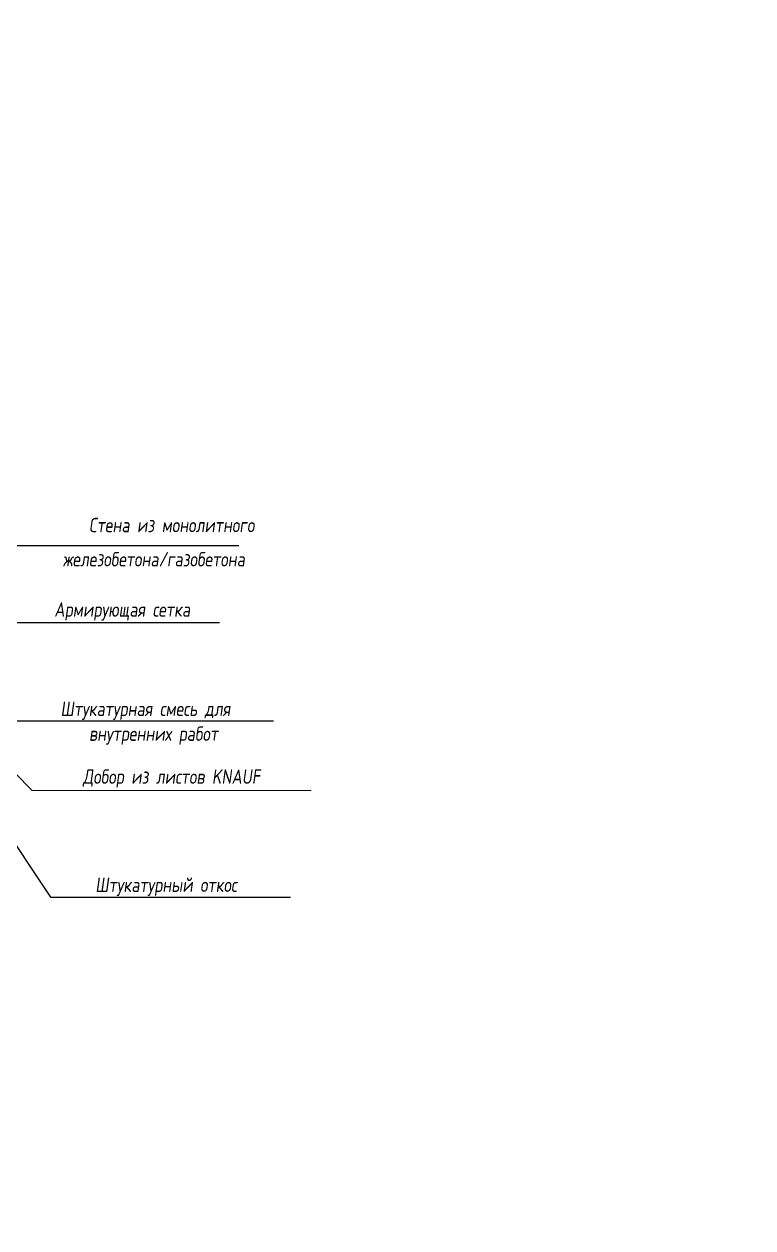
# Model space of a CAD drawing. Header units: millimetres. Extents: x -3689 to 3021565, y -698052 to -604547.
# Drawn here: x 2674466 to 2675099, y -673228 to -672183 of the extents above; entities that cross this region are included whole.
import ezdxf
from ezdxf.enums import TextEntityAlignment as Align

# ---------------------------------------------------------------- set-up
doc = ezdxf.new("R2010")
doc.units = ezdxf.units.MM
doc.layers.get('0').update_dxf_attribs({"lineweight": 0})
doc.layers.add('ВК-текст К1', color=7, linetype='Continuous', lineweight=25)
doc.styles.add('ГОСТ 2.304', font='CS_Gost2304.shx')

msp = doc.modelspace()

# ---------------------------------------------------------------- linework, layer by layer
at = {"lineweight": 25, "ltscale": 5}
for p, q in [((2674456.0822, -672635.49), (2674652.2153, -672635.49)), ((2674419.534, -672702.2101), (2674466.4732, -672702.2101)), ((2674466.4732, -672702.2101), (2674635.632, -672702.2101)), ((2674431.9835, -672787.4817), (2674474.0018, -672787.4817)), ((2674474.0018, -672787.4817), (2674682.5356, -672787.4817)), ((2674413.5043, -672827.9861), (2674488.6485, -672940.7068)), ((2674488.6485, -672940.7068), (2674697.1823, -672940.7068))]:
    msp.add_line(p, q, dxfattribs=at)
at = {"color": 7}
for points in [[(2674442.0917, -672817.2558), (2674472.9202, -672847.994)], [(2674472.9202, -672847.994), (2674715.2227, -672847.994)]]:
    msp.add_lwpolyline(points, dxfattribs=at)
at = {"layer": 'ВК-текст К1', "color": 3}
msp.add_circle((2674944.0996, -672909.7808), 7632.7516, dxfattribs=at)

# ---------------------------------------------------------------- texts
at = {"lineweight": 25, "ltscale": 5, "style": 'ГОСТ 2.304', "oblique": 8}
for s, p in [('Стена из монолитного', (2674594.0483, -672623.9143)), ('Армирующая сетка', (2674551.0526, -672697.2101)), ('Штукатурная смесь для', (2674571.2383, -672783.3999)), ('Добор из листов KNAUF', (2674593.9002, -672842.2746)), ('Штукатурный откос', (2674589.1277, -672936.1486))]:
    msp.add_text(s, height=12.5, dxfattribs=at).set_placement(p, align=Align.CENTER)
for s, p in [('железобетона/газобетона', (2674578.5883, -672641.0858)), ('внутренних работ', (2674578.2687, -672792.4817))]:
    msp.add_text(s, height=12.5, dxfattribs=at).set_placement(p, align=Align.TOP_CENTER)

doc.saveas('drawing.dxf')
